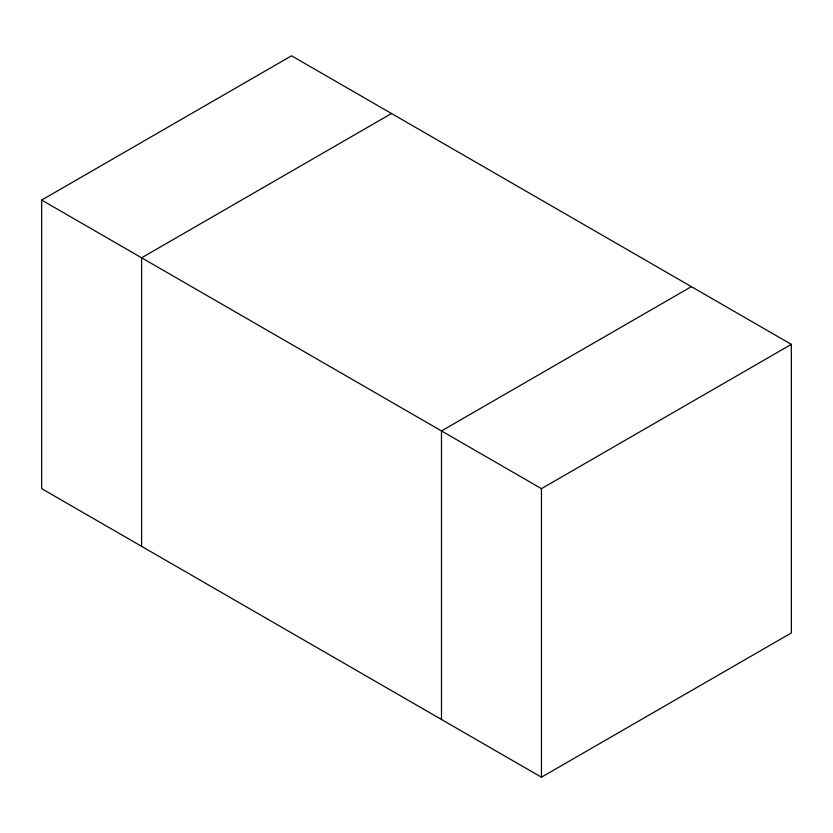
<?xml version="1.0" encoding="UTF-8"?>
<svg xmlns="http://www.w3.org/2000/svg" width="833" height="833" viewBox="0 0 833 833"><rect width="100%" height="100%" fill="white"/><g stroke="black" fill="none" stroke-linecap="round" stroke-linejoin="round"><path stroke-width="1.25" d="M41.65 200.076L291.55 55.801L791.35 344.362L791.35 632.924L541.45 777.199L41.65 488.638L41.65 200.076L541.45 488.638L791.35 344.362M391.51 113.517L141.61 257.793L141.61 546.354M691.39 286.646L441.49 430.921L441.49 719.483M541.45 488.638L541.45 777.199"/></g></svg>
